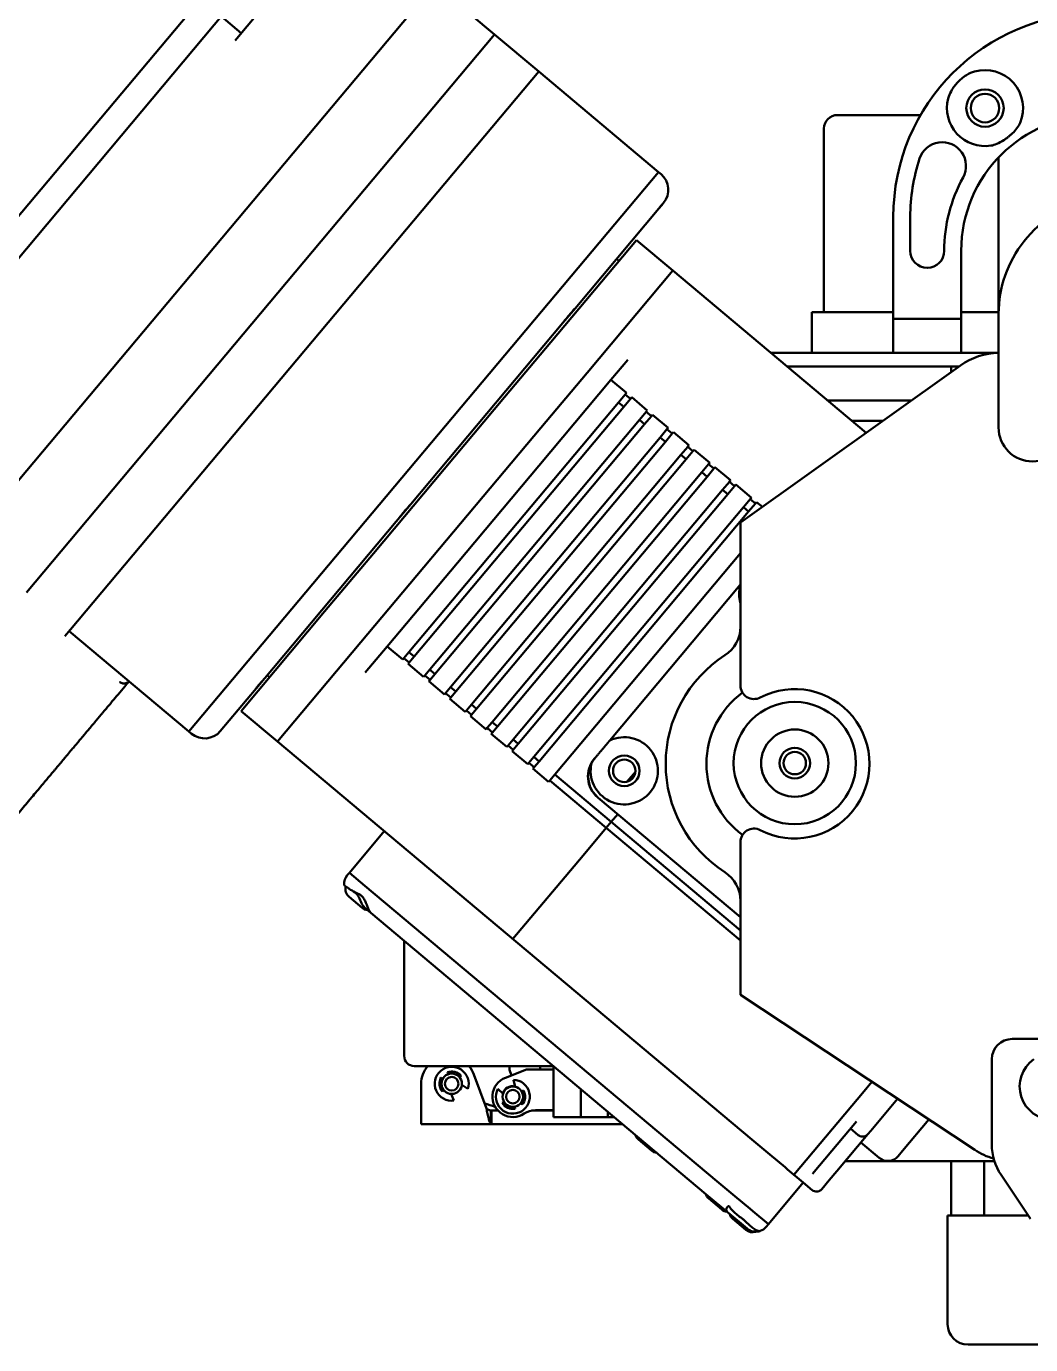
# Model space of a CAD drawing. Header units: millimetres. Extents: x 36 to 3196, y 27 to 5967.
# Drawn here: x 423.9 to 571.7, y 4147.1 to 4341.1 of the extents above; entities that cross this region are included whole.
import ezdxf

# ---------------------------------------------------------------- set-up
doc = ezdxf.new("R2010")
doc.units = ezdxf.units.MM
doc.layers.add('외형선(ISO)', color=7, linetype='Continuous', lineweight=50)

msp = doc.modelspace()

# ---------------------------------------------------------------- linework, layer by layer
at = {"layer": '외형선(ISO)'}
for p, q in [((415.0663, 4265.2219), (483.9712, 4347.3395)), ((415.0663, 4265.2219), (483.9712, 4347.3395)), ((454.5908, 4339.0837), (461.8919, 4347.7849)), ((492.7807, 4339.9475), (483.9712, 4347.3395)), ((449.5547, 4345.2166), (406.504, 4293.9108)), ((453.0533, 4343.1632), (408.8534, 4290.4879)), ((452.5843, 4342.6042), (455.4952, 4340.1616)), ((423.8758, 4257.8298), (492.7807, 4339.9475)), ((423.8758, 4257.8298), (492.7807, 4339.9475)), ((499.2921, 4334.4838), (492.7807, 4339.9475)), ((430.3872, 4252.3661), (499.2921, 4334.4838)), ((430.3872, 4252.3661), (499.2921, 4334.4838)), ((516.9111, 4319.6997), (499.2921, 4334.4838)), ((545.6426, 4328.094), (543.2803, 4328.094)), ((545.6426, 4328.094), (555.4995, 4328.094)), ((541.2803, 4299.094), (541.2803, 4326.094)), ((566.9803, 4299.094), (566.9803, 4321.869)), ((516.9111, 4319.6997), (447.8115, 4237.3499)), ((516.9111, 4319.6997), (447.8115, 4237.3499)), ((516.9111, 4319.6997), (517.2942, 4319.3783)), ((516.9605, 4314.3135), (504.6382, 4299.6284)), ((517.3401, 4314.7659), (516.9605, 4314.3135)), ((517.6639, 4315.1518), (517.3401, 4314.7659)), ((551.4803, 4298.094), (551.4803, 4313.094)), ((553.9803, 4313.094), (553.9803, 4308.094)), ((513.6698, 4309.6917), (501.0567, 4294.6599)), ((513.6698, 4309.6917), (519.0322, 4305.1922)), ((561.4803, 4308.094), (561.4803, 4298.094)), ((510.754, 4306.9168), (511.0987, 4306.6276)), ((519.0322, 4305.1922), (506.419, 4290.1604)), ((506.419, 4290.1604), (519.0322, 4305.1922)), ((519.0322, 4305.1922), (547.4887, 4281.3143)), ((504.6382, 4299.6284), (502.8475, 4297.4942)), ((545.0784, 4299.094), (539.4803, 4299.094)), ((539.4803, 4293.094), (539.4803, 4299.094)), ((548.5425, 4299.094), (545.0784, 4299.094)), ((551.4803, 4299.094), (548.5425, 4299.094)), ((564.1296, 4299.094), (561.4803, 4299.094)), ((566.9819, 4299.094), (564.1296, 4299.094)), ((566.9803, 4287.3882), (566.9803, 4298.8587)), ((502.8475, 4297.4942), (480.4574, 4270.8108)), ((551.4803, 4293.094), (551.4803, 4298.094)), ((551.4803, 4298.094), (552.4803, 4298.094)), ((560.4803, 4298.094), (552.4803, 4298.094)), ((560.4803, 4298.094), (561.4803, 4298.094)), ((561.4803, 4298.094), (561.4803, 4293.094)), ((501.0567, 4294.6599), (494.2598, 4286.5598)), ((533.4502, 4293.094), (555.6578, 4293.094)), ((555.6578, 4293.094), (565.4021, 4293.094)), ((565.4021, 4293.094), (566.9803, 4293.094)), ((512.3851, 4292.0589), (509.9138, 4289.1138)), ((561.3725, 4291.2314), (528.9803, 4268.094)), ((554.2954, 4291.094), (535.8337, 4291.094)), ((554.2954, 4291.094), (561.1803, 4291.094)), ((559.9803, 4290.2369), (559.9803, 4291.094)), ((499.3113, 4276.4781), (509.9138, 4289.1138)), ((506.419, 4290.1604), (499.6221, 4282.0603)), ((499.6221, 4282.0603), (506.419, 4290.1604)), ((512.212, 4287.1854), (509.9138, 4289.1138)), ((512.0383, 4286.9784), (511.0376, 4285.7858)), ((512.212, 4287.1854), (512.0383, 4286.9784)), ((512.8044, 4286.3357), (512.0383, 4286.9784)), ((566.9803, 4287.3882), (566.9803, 4282.094)), ((494.2598, 4286.5598), (474.9635, 4263.5633)), ((511.0376, 4285.7858), (480.1902, 4249.0233)), ((480.9562, 4248.3805), (511.8036, 4285.143)), ((511.8036, 4285.143), (511.0376, 4285.7858)), ((511.8036, 4285.143), (512.8044, 4286.3357)), ((512.8044, 4286.3357), (512.978, 4286.5426)), ((515.2761, 4284.6142), (512.978, 4286.5426)), ((541.7925, 4286.094), (554.1803, 4286.094)), ((514.1018, 4283.2147), (483.2544, 4246.4522)), ((515.1025, 4284.4073), (514.1018, 4283.2147)), ((514.8678, 4282.5719), (514.1018, 4283.2147)), ((514.8678, 4282.5719), (515.8685, 4283.7645)), ((515.2761, 4284.6142), (515.1025, 4284.4073)), ((515.8685, 4283.7645), (515.1025, 4284.4073)), ((515.8685, 4283.7645), (516.0422, 4283.9715)), ((518.3403, 4282.0431), (516.0422, 4283.9715)), ((545.3677, 4283.094), (549.9803, 4283.094)), ((499.6221, 4282.0603), (480.3258, 4259.0638)), ((480.3258, 4259.0638), (499.6221, 4282.0603)), ((484.0204, 4245.8094), (514.8678, 4282.5719)), ((518.1667, 4281.8361), (517.1659, 4280.6435)), ((517.932, 4280.0007), (518.9327, 4281.1934)), ((518.3403, 4282.0431), (518.1667, 4281.8361)), ((518.9327, 4281.1934), (518.1667, 4281.8361)), ((518.9327, 4281.1934), (519.1064, 4281.4003)), ((521.4045, 4279.4719), (519.1064, 4281.4003)), ((517.1659, 4280.6435), (486.3185, 4243.881)), ((487.0846, 4243.2382), (517.932, 4280.0007)), ((517.932, 4280.0007), (517.1659, 4280.6435)), ((521.2308, 4279.265), (520.2301, 4278.0724)), ((521.4045, 4279.4719), (521.2308, 4279.265)), ((521.9969, 4278.6222), (521.2308, 4279.265)), ((521.9969, 4278.6222), (522.1705, 4278.8292)), ((524.4687, 4276.9008), (522.1705, 4278.8292)), ((520.2301, 4278.0724), (489.3827, 4241.3099)), ((490.1488, 4240.6671), (520.9962, 4277.4296)), ((520.9962, 4277.4296), (520.2301, 4278.0724)), ((520.9962, 4277.4296), (521.9969, 4278.6222)), ((524.4687, 4276.9008), (524.295, 4276.6938)), ((487.3202, 4262.1877), (499.3113, 4276.4781)), ((523.2943, 4275.5012), (492.4469, 4238.7387)), ((524.295, 4276.6938), (523.2943, 4275.5012)), ((524.0603, 4274.8584), (523.2943, 4275.5012)), ((524.0603, 4274.8584), (525.0611, 4276.0511)), ((525.0611, 4276.0511), (524.295, 4276.6938)), ((525.0611, 4276.0511), (525.2347, 4276.258)), ((527.5329, 4274.3296), (525.2347, 4276.258)), ((493.2129, 4238.0959), (524.0603, 4274.8584)), ((527.3592, 4274.1227), (526.3585, 4272.9301)), ((527.1245, 4272.2873), (528.1252, 4273.4799)), ((527.5329, 4274.3296), (527.3592, 4274.1227)), ((528.1252, 4273.4799), (527.3592, 4274.1227)), ((528.1252, 4273.4799), (528.2989, 4273.6869)), ((530.597, 4271.7585), (528.2989, 4273.6869)), ((526.3585, 4272.9301), (495.5111, 4236.1676)), ((496.2771, 4235.5248), (527.1245, 4272.2873)), ((527.1245, 4272.2873), (526.3585, 4272.9301)), ((530.4234, 4271.5515), (529.4226, 4270.3589)), ((530.597, 4271.7585), (530.4234, 4271.5515)), ((531.1894, 4270.9088), (530.4234, 4271.5515)), ((531.1894, 4270.9088), (531.3631, 4271.1157)), ((532.2126, 4270.4028), (531.3631, 4271.1157)), ((480.4574, 4270.8108), (478.3045, 4268.2451)), ((529.4226, 4270.3589), (498.5752, 4233.5964)), ((499.3413, 4232.9536), (530.1887, 4269.7161)), ((530.1887, 4269.7161), (529.4226, 4270.3589)), ((530.1887, 4269.7161), (531.1894, 4270.9088)), ((478.3045, 4268.2451), (458.9625, 4245.1941)), ((528.9803, 4265.6362), (528.9803, 4268.094)), ((528.9803, 4265.6362), (528.9803, 4244.1266)), ((474.9635, 4263.5633), (467.7687, 4254.9889)), ((528.9803, 4263.6088), (501.6394, 4231.0253)), ((476.9907, 4249.8775), (487.3202, 4262.1877)), ((480.3258, 4259.0638), (473.131, 4250.4894)), ((473.131, 4250.4894), (480.3258, 4259.0638)), ((528.9631, 4258.9212), (509.7594, 4236.0351)), ((467.7687, 4254.9889), (455.4976, 4240.3647)), ((430.3872, 4252.3661), (429.5501, 4251.3685)), ((447.8115, 4237.3499), (430.1925, 4252.134)), ((473.131, 4250.4894), (460.8599, 4235.8652)), ((460.8599, 4235.8652), (473.131, 4250.4894)), ((476.9907, 4249.8775), (473.7514, 4246.017)), ((476.9907, 4249.8775), (479.2889, 4247.9492)), ((479.4576, 4248.1503), (479.2889, 4247.9492)), ((479.4576, 4248.1503), (480.1902, 4249.0233)), ((480.2237, 4247.5075), (479.4576, 4248.1503)), ((480.9562, 4248.3805), (480.1902, 4249.0233)), ((480.9562, 4248.3805), (480.2237, 4247.5075)), ((480.0549, 4247.3064), (480.2237, 4247.5075)), ((480.0549, 4247.3064), (482.353, 4245.378)), ((482.5218, 4245.5791), (483.2544, 4246.4522)), ((484.0204, 4245.8094), (483.2544, 4246.4522)), ((439.002, 4244.742), (439.0016, 4244.7416)), ((458.9625, 4245.1941), (457.7086, 4243.6998)), ((459.331, 4245.6333), (459.6757, 4245.344)), ((482.5218, 4245.5791), (482.353, 4245.378)), ((483.2878, 4244.9363), (482.5218, 4245.5791)), ((483.1191, 4244.7352), (483.2878, 4244.9363)), ((483.1191, 4244.7352), (485.4172, 4242.8069)), ((484.0204, 4245.8094), (483.2878, 4244.9363)), ((485.586, 4243.008), (486.3185, 4243.881)), ((487.0846, 4243.2382), (486.3185, 4243.881)), ((457.7086, 4243.6998), (452.421, 4237.3983)), ((485.586, 4243.008), (485.4172, 4242.8069)), ((486.352, 4242.3652), (485.586, 4243.008)), ((486.1833, 4242.1641), (486.352, 4242.3652)), ((486.1833, 4242.1641), (488.4814, 4240.2357)), ((487.0846, 4243.2382), (486.352, 4242.3652)), ((455.4976, 4240.3647), (460.8599, 4235.8652)), ((488.6502, 4240.4368), (488.4814, 4240.2357)), ((488.6502, 4240.4368), (489.3827, 4241.3099)), ((489.4162, 4239.794), (488.6502, 4240.4368)), ((490.1488, 4240.6671), (489.3827, 4241.3099)), ((490.1488, 4240.6671), (489.4162, 4239.794)), ((489.2474, 4239.5929), (489.4162, 4239.794)), ((489.2474, 4239.5929), (491.5456, 4237.6646)), ((491.7143, 4237.8657), (492.4469, 4238.7387)), ((493.2129, 4238.0959), (492.4469, 4238.7387)), ((493.2129, 4238.0959), (492.4804, 4237.2229)), ((447.8115, 4237.3499), (448.1945, 4237.0285)), ((491.7143, 4237.8657), (491.5456, 4237.6646)), ((492.4804, 4237.2229), (491.7143, 4237.8657)), ((492.3116, 4237.0218), (492.4804, 4237.2229)), ((492.3116, 4237.0218), (494.6098, 4235.0934)), ((494.7785, 4235.2945), (495.5111, 4236.1676)), ((496.2771, 4235.5248), (495.5111, 4236.1676)), ((460.8599, 4235.8652), (477.3145, 4222.0581)), ((494.7785, 4235.2945), (494.6098, 4235.0934)), ((495.5446, 4234.6517), (494.7785, 4235.2945)), ((495.3758, 4234.4506), (495.5446, 4234.6517)), ((495.3758, 4234.4506), (497.6739, 4232.5223)), ((496.2771, 4235.5248), (495.5446, 4234.6517)), ((497.8427, 4232.7234), (497.6739, 4232.5223)), ((497.8427, 4232.7234), (498.5752, 4233.5964)), ((498.6087, 4232.0806), (497.8427, 4232.7234)), ((499.3413, 4232.9536), (498.5752, 4233.5964)), ((499.3413, 4232.9536), (498.6087, 4232.0806)), ((507.4697, 4233.3063), (507.534, 4233.3829)), ((498.44, 4231.8795), (498.6087, 4232.0806)), ((498.44, 4231.8795), (500.7381, 4229.9511)), ((500.9069, 4230.1522), (501.6394, 4231.0253)), ((509.951, 4224.051), (501.6394, 4231.0253)), ((513.525, 4231.4218), (512.3054, 4229.9684)), ((500.9069, 4230.1522), (500.7381, 4229.9511)), ((509.2184, 4223.178), (500.9069, 4230.1522)), ((508.0393, 4227.6067), (507.9627, 4227.671)), ((508.0393, 4227.6067), (528.9803, 4210.0352)), ((510.912, 4225.1963), (509.9478, 4224.0472)), ((509.951, 4224.051), (510.912, 4225.1963)), ((471.4215, 4216.5597), (476.5638, 4222.6881)), ((509.2194, 4223.1791), (505.8103, 4219.1163)), ((505.8103, 4219.1163), (509.2184, 4223.178)), ((509.2194, 4223.1791), (509.9478, 4224.0472)), ((509.2194, 4223.1791), (528.9803, 4206.5977)), ((528.9803, 4208.0771), (509.9478, 4224.0472)), ((478.8619, 4220.7597), (477.3145, 4222.0581)), ((530.6441, 4177.3093), (478.8619, 4220.7597)), ((528.9803, 4221.0615), (528.9803, 4200.9927)), ((505.8103, 4219.1163), (495.4851, 4206.8112)), ((495.4851, 4206.8112), (505.8103, 4219.1163)), ((471.1001, 4216.1767), (471.4215, 4216.5597)), ((473.7196, 4214.6313), (471.4215, 4216.5597)), ((471.4215, 4216.5597), (473.7196, 4214.6313)), ((473.2925, 4211.3998), (471.3774, 4213.0068)), ((525.5018, 4171.1809), (473.7196, 4214.6313)), ((525.5018, 4171.1809), (473.7196, 4214.6313)), ((473.7652, 4211.3295), (474.5848, 4210.6418)), ((523.8949, 4169.2658), (474.5848, 4210.6418)), ((479.4803, 4191.094), (479.4803, 4206.534)), ((528.9803, 4198.594), (528.9803, 4200.9927)), ((528.9803, 4198.594), (563.47, 4175.7562)), ((605.9803, 4192.094), (568.9803, 4192.094)), ((479.4803, 4191.094), (479.4803, 4189.594)), ((501.4562, 4188.094), (480.9803, 4188.094)), ((494.9803, 4187.8367), (494.9803, 4188.094)), ((499.4803, 4187.594), (499.4803, 4188.094)), ((501.4803, 4188.0739), (501.4803, 4183.094)), ((565.9803, 4189.094), (565.9803, 4176.5399)), ((484.9272, 4186.4039), (485.1726, 4186.2289)), ((485.9755, 4186.9065), (485.8442, 4187.1779)), ((487.8558, 4186.655), (487.6266, 4186.4615)), ((491.5942, 4181.8361), (489.7328, 4186.8791)), ((497.4803, 4187.594), (494.3903, 4186.389)), ((495.5834, 4186.0919), (495.8193, 4185.0552)), ((497.4803, 4187.594), (501.4803, 4187.594)), ((547.1767, 4184.4058), (548.3306, 4185.781)), ((481.9803, 4185.494), (481.9803, 4181.8361)), ((485.334, 4184.5265), (485.1047, 4184.333)), ((486.8143, 4183.0165), (486.4012, 4183.9961)), ((487.9702, 4185.3204), (488.8665, 4184.7486)), ((494.0435, 4184.0248), (493.2605, 4184.7442)), ((496.7777, 4184.3468), (497.0372, 4184.4974)), ((505.4803, 4184.7175), (505.4803, 4180.594)), ((536.8515, 4172.1007), (547.1767, 4184.4058)), ((547.1767, 4184.4058), (536.8515, 4172.1007)), ((481.9803, 4179.5361), (481.9803, 4181.8361)), ((493.9234, 4182.6907), (494.1829, 4182.8412)), ((495.7311, 4182.1151), (495.813, 4181.8251)), ((496.8509, 4182.4273), (496.6398, 4182.6424)), ((501.4803, 4180.594), (501.4803, 4183.094)), ((552.1068, 4183.2805), (548.167, 4178.5852)), ((492.2587, 4179.5757), (492.2587, 4181.5412)), ((493.2974, 4181.5361), (492.356, 4181.5361)), ((492.356, 4181.5361), (492.356, 4180.6375)), ((492.356, 4180.6375), (492.356, 4179.5361)), ((501.4803, 4181.5361), (498.21, 4181.5361)), ((498.7969, 4181.594), (501.4803, 4181.594)), ((501.4803, 4180.594), (505.4803, 4180.594)), ((509.4803, 4180.594), (505.4803, 4180.594)), ((509.4803, 4180.594), (509.4803, 4181.3611)), ((510.3944, 4180.594), (509.4803, 4180.594)), ((539.5704, 4172.2295), (546.042, 4179.9421)), ((556.7222, 4180.2244), (552.8543, 4175.6148)), ((492.356, 4179.5361), (481.9803, 4179.5361)), ((496.4803, 4179.5361), (492.356, 4179.5361)), ((511.6552, 4179.5361), (496.4803, 4179.5361)), ((547.7341, 4178.0693), (543.1724, 4172.6329)), ((546.3252, 4177.946), (545.1762, 4178.9102)), ((548.167, 4178.5852), (547.7341, 4178.0693)), ((515.8846, 4175.6608), (513.9695, 4177.2678)), ((530.6441, 4177.3093), (533.3196, 4175.0642)), ((549.3938, 4174.6022), (546.7126, 4176.852)), ((535.5492, 4173.1934), (533.3196, 4175.0642)), ((566.3633, 4174.094), (544.3984, 4174.094)), ((552.2115, 4174.8488), (552.8543, 4175.6148)), ((559.9803, 4166.094), (559.9803, 4174.094)), ((564.8475, 4166.094), (564.8475, 4174.094)), ((535.9322, 4172.872), (535.5492, 4173.1934)), ((538.2304, 4170.9437), (535.9322, 4172.872)), ((543.1724, 4172.6329), (542.0612, 4171.3086)), ((525.5018, 4171.1809), (528.1773, 4168.9359)), ((528.1773, 4168.9359), (525.5018, 4171.1809)), ((538.2304, 4170.9437), (533.0881, 4164.8153)), ((539.5326, 4169.8509), (538.2304, 4170.9437)), ((542.0612, 4171.3086), (540.9415, 4169.9742)), ((567.348, 4172.0663), (571.6958, 4165.6205)), ((527.0758, 4166.5967), (523.8949, 4169.2658)), ((526.2262, 4166.9832), (524.3111, 4168.5902)), ((530.4069, 4167.0651), (528.1773, 4168.9359)), ((528.1773, 4168.9359), (530.4069, 4167.0651)), ((527.0758, 4166.5967), (529.949, 4164.1858)), ((530.7899, 4166.7437), (530.4069, 4167.0651)), ((530.4069, 4167.0651), (530.7899, 4166.7437)), ((533.0881, 4164.8153), (530.7899, 4166.7437)), ((530.7899, 4166.7437), (533.0881, 4164.8153)), ((529.7883, 4163.9942), (527.8732, 4165.6012)), ((533.0881, 4164.8153), (532.7667, 4164.4323)), ((571.3763, 4166.094), (559.4803, 4166.094)), ((559.4803, 4150.094), (559.4803, 4166.094)), ((577.4803, 4147.094), (562.4803, 4147.094))]:
    msp.add_line(p, q, dxfattribs=at)
for centre, radius in [((564.9803, 4329.1175), 2.75), ((564.9803, 4329.1175), 2.1), ((536.9803, 4232.694), 9), ((536.9803, 4232.694), 4.95), ((536.9803, 4232.694), 2.25), ((536.9803, 4232.694), 1.65), ((511.8811, 4231.5628), 2.25), ((511.8811, 4231.5628), 1.65), ((486.4803, 4185.494), 1.5), ((486.4803, 4185.494), 1), ((495.4803, 4183.594), 1.5), ((495.4803, 4183.594), 1)]:
    msp.add_circle(centre, radius, dxfattribs=at)
for centre, radius, start, end in [((581.4803, 4313.094), 30, 90, 180), ((564.9803, 4329.1175), 5.6, 337.204499, 106.085927), ((564.9803, 4329.1175), 5.6, 165.593112, 279.047912), ((543.2803, 4326.094), 2, 90, 180), ((581.4803, 4308.094), 20, 90, 180), ((558.6823, 4320.594), 3.5, 331.264346, 161.790043), ((581.4803, 4313.094), 27.5, 161.790043, 180), ((515.3658, 4317.0802), 3, 320, 50), ((581.4803, 4308.094), 22.5, 151.264346, 180), ((556.4803, 4308.094), 2.5, 180, 0), ((567.1849, 4283.094), 10, 91.172643, 125.537678), ((571.9803, 4282.094), 5, 180, 0), ((533.7358, 4257.6084), 4.95, 164.619977, 196.112085), ((523.9803, 4252.7683), 5, 302.797168, 0), ((536.9803, 4232.594), 19, 122.797168, 237.202832), ((530.9803, 4244.1266), 2, 180, 297.486426), ((536.9803, 4232.594), 13, 126.309878, 233.690122), ((536.9803, 4232.594), 11, 242.513574, 117.486426), ((450.1229, 4239.3266), 3, 230, 320), ((511.8811, 4231.5628), 4.95, 166.955521, 115.380023), ((510.5339, 4230.7352), 4, 140, 230), ((510.6747, 4230.7475), 4.1, 151.877026, 230), ((530.9803, 4221.0615), 2, 62.513574, 180), ((472.6322, 4214.8911), 2, 140, 181.859571), ((523.9803, 4212.4198), 5, 0, 57.202832), ((472.3416, 4214.1559), 1.5, 165.084302, 230), ((474.2567, 4212.5489), 1.5, 230, 263.55731), ((568.9803, 4189.094), 3, 90, 180), ((480.9803, 4189.594), 1.5, 180, 270), ((485.9803, 4185.494), 4, 139.458398, 180), ((486.4803, 4185.494), 2.5, 342.651349, 277.678812), ((485.9803, 4185.494), 4, 20.259053, 40.541602), ((496.9803, 4187.8367), 2, 180, 213.067357), ((574.9803, 4185.094), 4.9, 125.281262, 54.718738), ((486.4803, 4185.494), 1.8, 149.636301, 220.165081), ((486.4803, 4185.494), 1.8, 40.165081, 110.69386), ((495.4803, 4183.594), 3, 111.304534, 303.55731), ((495.4803, 4183.594), 2.5, 152.609602, 87.637065), ((495.4803, 4183.594), 1.55, 77.830005, 162.416663), ((495.4803, 4183.594), 1.55, 320.423331, 30.123334), ((495.4803, 4183.594), 1.8, 319.594554, 30.123334), ((489.1555, 4172.8122), 10, 68.109579, 77.490462), ((495.4803, 4183.594), 1.8, 210.123334, 280.652113), ((495.4803, 4183.594), 1.55, 210.123334, 279.823337), ((498.7969, 4178.594), 3, 90, 123.55731), ((514.9337, 4178.4169), 1.5, 196.44269, 230), ((546.968, 4178.7121), 1, 230, 320), ((573.9803, 4176.5399), 8, 180, 214), ((516.8488, 4176.8099), 1.5, 230, 263.55731), ((550.6794, 4176.1343), 2, 230, 320), ((568.991, 4184.094), 10, 236.488981, 254.096955), ((525.2753, 4169.7392), 1.5, 196.44269, 230), ((540.1754, 4170.617), 1, 230, 320), ((527.1904, 4168.1323), 1.5, 230, 263.55731), ((528.8374, 4166.7503), 1.5, 196.44269, 230), ((531.2346, 4165.7178), 2, 288.651631, 320), ((530.7525, 4165.1433), 1.5, 230, 288.144569), ((562.4803, 4150.094), 3, 180, 270)]:
    msp.add_arc(centre, radius, start, end, dxfattribs=at)
for points, knots in [([(563.4286, 4334.4982), (563.0642, 4334.3931), (562.6709, 4334.2202), (562.0044, 4333.8143), (561.7487, 4333.6289), (561.4101, 4333.3443), (561.3141, 4333.2587), (561.1584, 4333.1115), (561.0971, 4333.0514), (561.0298, 4332.9827), (561.0226, 4332.9753), (561.0154, 4332.9678), (560.9571, 4332.9078), (560.8999, 4332.8467), (560.7643, 4332.6962), (560.687, 4332.6056), (560.4336, 4332.2921), (560.2686, 4332.0587), (559.9319, 4331.5022), (559.7689, 4331.1673), (559.6138, 4330.7166), (559.5825, 4330.6124), (559.5564, 4330.5108)], [2.160294275, 2.160294275, 2.160294275, 2.160294275, 2.301452818, 2.301452818, 2.395867445, 2.395867445, 2.434481865, 2.434481865, 2.460230842, 2.460230842, 2.463338228, 2.463338228, 2.463338228, 2.48843637, 2.48843637, 2.524054029, 2.524054029, 2.609134129, 2.609134129, 2.718925373, 2.718925373, 2.752877934, 2.752877934, 2.752877934, 2.752877934]), ([(565.8609, 4323.5871), (566.1285, 4323.6297), (566.4173, 4323.7157), (567.0512, 4323.9806), (567.3979, 4324.1665), (567.8656, 4324.4709), (567.9779, 4324.5483), (568.1545, 4324.6763), (568.2202, 4324.7254), (568.342, 4324.8191), (568.3983, 4324.8636), (568.5232, 4324.9648), (568.5915, 4325.0219), (568.7846, 4325.1888), (568.9072, 4325.3013), (569.2625, 4325.6491), (569.4857, 4325.8977), (569.8816, 4326.4304), (570.0368, 4326.6952), (570.1429, 4326.9478)], [0.498211464, 0.498211464, 0.498211464, 0.498211464, 0.605128071, 0.605128071, 0.721520675, 0.721520675, 0.759143634, 0.759143634, 0.781861943, 0.781861943, 0.801793626, 0.801793626, 0.82660251, 0.82660251, 0.873118135, 0.873118135, 0.96624478, 0.96624478, 1.062617087, 1.062617087, 1.062617087, 1.062617087]), ([(566.9803, 4298.8587), (566.9803, 4300.7578), (567.3087, 4302.6556), (568.5817, 4306.2689), (569.5336, 4307.9802), (571.9653, 4311.0684), (573.4574, 4312.4354), (576.7947, 4314.6714), (578.6395, 4315.5411), (582.5111, 4316.7314), (584.5378, 4317.0523), (586.7069, 4317.0928), (586.8436, 4317.094), (586.9803, 4317.094)], [3.14159265, 3.14159265, 3.14159265, 3.14159265, 3.44299174, 3.44299174, 3.74878345, 3.74878345, 4.06294272, 4.06294272, 4.37710199, 4.37710199, 4.69126125, 4.69126125, 4.71238898, 4.71238898, 4.71238898, 4.71238898]), ([(516.9605, 4314.3135), (517.0244, 4314.3896), (517.082, 4314.4628), (517.2465, 4314.6794), (517.3291, 4314.7997), (517.4398, 4314.9518), (517.4721, 4314.9907), (517.4966, 4315.0012), (517.4837, 4314.9647), (517.4139, 4314.8593), (517.3819, 4314.8157), (517.3401, 4314.7659)], [-0.895644827, -0.895644827, -0.895644827, -0.895644827, -0.848916301, -0.848916301, -0.747481993, -0.747481993, -0.657032159, -0.657032159, -0.556432131, -0.556432131, -0.505511855, -0.505511855, -0.505511855, -0.505511855]), ([(502.8475, 4297.4942), (503.058, 4297.7452), (503.2611, 4298.0109), (503.6715, 4298.5367), (503.8701, 4298.7833), (504.2413, 4299.2086), (504.4074, 4299.379), (504.5718, 4299.5531), (504.6086, 4299.5931), (504.6382, 4299.6284)], [-0.897920286, -0.897920286, -0.897920286, -0.897920286, -0.786696584, -0.786696584, -0.669803818, -0.669803818, -0.548309921, -0.548309921, -0.50547008, -0.50547008, -0.50547008, -0.50547008]), ([(478.3045, 4268.2451), (478.3695, 4268.3225), (478.4373, 4268.4078), (478.6646, 4268.6994), (478.8342, 4268.9233), (479.1879, 4269.3649), (479.3659, 4269.5775), (479.7562, 4270.024), (479.9667, 4270.2537), (480.2682, 4270.5907), (480.3659, 4270.7017), (480.4574, 4270.8108)], [-0.895644827, -0.895644827, -0.895644827, -0.895644827, -0.848916301, -0.848916301, -0.747481993, -0.747481993, -0.657032159, -0.657032159, -0.556432131, -0.556432131, -0.505511855, -0.505511855, -0.505511855, -0.505511855]), ([(379.7891, 4174.1749), (381.3814, 4176.0724), (382.9407, 4177.9307), (384.4674, 4179.7502), (384.521, 4179.8141), (384.5746, 4179.878), (384.6282, 4179.9418), (385.7674, 4181.2995), (386.8885, 4182.6356), (387.9914, 4183.9499), (388.0519, 4184.022), (388.1123, 4184.094), (388.1727, 4184.166), (389.2649, 4185.4677), (390.3393, 4186.748), (391.3963, 4188.0077), (391.463, 4188.0872), (391.5297, 4188.1667), (391.5963, 4188.2461), (392.0862, 4188.8299), (392.5723, 4189.4092), (393.0539, 4189.9832), (393.1235, 4190.0661), (393.193, 4190.149), (393.2624, 4190.2317), (393.7386, 4190.7992), (394.2105, 4191.3615), (394.6779, 4191.9186), (394.75, 4192.0045), (394.822, 4192.0903), (394.8939, 4192.176), (395.8898, 4193.3629), (396.8655, 4194.5257), (397.8212, 4195.6647), (397.8979, 4195.756), (397.9744, 4195.8472), (398.0508, 4195.9383), (398.9957, 4197.0643), (399.9209, 4198.1669), (400.827, 4199.2469), (400.9077, 4199.3429), (400.9881, 4199.4388), (401.0684, 4199.5345), (401.9639, 4200.6017), (402.8408, 4201.6467), (403.6996, 4202.6703), (403.7837, 4202.7704), (403.8675, 4202.8704), (403.9512, 4202.9701), (404.7996, 4203.9812), (405.6304, 4204.9713), (406.4446, 4205.9416), (406.5316, 4206.0453), (406.6185, 4206.1488), (406.7051, 4206.252), (407.5091, 4207.2103), (408.2971, 4208.1493), (409.0704, 4209.071), (409.1602, 4209.1779), (409.2497, 4209.2846), (409.339, 4209.3911), (410.1027, 4210.3011), (410.8522, 4211.1943), (411.5877, 4212.0709), (411.6799, 4212.1808), (411.7719, 4212.2905), (411.8637, 4212.3998), (412.5897, 4213.265), (413.3019, 4214.1139), (413.9999, 4214.9457), (414.094, 4215.0578), (414.1879, 4215.1697), (414.2814, 4215.2812), (415.7515, 4217.0332), (417.1571, 4218.7082), (418.4931, 4220.3005), (418.5888, 4220.4145), (418.6841, 4220.5281), (418.7791, 4220.6413), (419.3894, 4221.3686), (419.9849, 4222.0783), (420.5659, 4222.7707), (420.6614, 4222.8845), (420.7564, 4222.9978), (420.8511, 4223.1106), (421.4225, 4223.7915), (421.9797, 4224.4556), (422.5248, 4225.1052), (422.6198, 4225.2185), (422.7145, 4225.3313), (422.8089, 4225.4438), (423.3449, 4226.0827), (423.8693, 4226.7075), (424.3838, 4227.3207), (424.4789, 4227.434), (424.5736, 4227.5469), (424.668, 4227.6594), (425.1745, 4228.263), (425.6717, 4228.8555), (426.1615, 4229.4393), (426.2572, 4229.5533), (426.3525, 4229.6669), (426.4476, 4229.7802), (426.7386, 4230.127), (427.0269, 4230.4706), (427.3123, 4230.8108), (427.5003, 4231.0348), (427.687, 4231.2573), (427.8722, 4231.4781), (427.9683, 4231.5926), (428.064, 4231.7067), (428.1593, 4231.8202), (428.3409, 4232.0365), (428.5208, 4232.251), (428.6986, 4232.4629), (428.794, 4232.5765), (428.8887, 4232.6895), (428.9828, 4232.8015), (429.1562, 4233.0082), (429.3273, 4233.2121), (429.4958, 4233.413), (429.5891, 4233.5242), (429.6817, 4233.6345), (429.7734, 4233.7438), (430.1928, 4234.2436), (430.5955, 4234.7235), (430.9848, 4235.1875), (431.0736, 4235.2933), (431.1616, 4235.3982), (431.249, 4235.5023), (431.6287, 4235.9549), (431.9958, 4236.3924), (432.3558, 4236.8214), (432.4419, 4236.924), (432.5276, 4237.0261), (432.6129, 4237.1278), (432.9662, 4237.5488), (433.313, 4237.9621), (433.6539, 4238.3684), (433.7394, 4238.4703), (433.8245, 4238.5717), (433.9092, 4238.6727), (434.244, 4239.0716), (434.5729, 4239.4636), (434.8944, 4239.8468), (434.9788, 4239.9474), (435.0627, 4240.0473), (435.1461, 4240.1467), (435.4606, 4240.5215), (435.7675, 4240.8872), (436.0654, 4241.2422), (436.1471, 4241.3397), (436.2282, 4241.4363), (436.3085, 4241.5321), (436.5986, 4241.8778), (436.8795, 4242.2125), (437.1501, 4242.5349), (437.2276, 4242.6274), (437.3043, 4242.7188), (437.3801, 4242.8091), (437.7205, 4243.2148), (438.0432, 4243.5993), (438.3458, 4243.9599), (438.5765, 4244.2349), (438.7955, 4244.4959), (439.0016, 4244.7416)], [0.04457649, 0.04457649, 0.04457649, 0.04457649, 0.056641582, 0.056641582, 0.056641582, 0.057065323, 0.057065323, 0.057065323, 0.066081846, 0.066081846, 0.066081846, 0.066576256, 0.066576256, 0.066576256, 0.075522109, 0.075522109, 0.075522109, 0.076086975, 0.076086975, 0.076086975, 0.080242241, 0.080242241, 0.080242241, 0.08084261, 0.08084261, 0.08084261, 0.084962373, 0.084962373, 0.084962373, 0.085597973, 0.085597973, 0.085597973, 0.094402637, 0.094402637, 0.094402637, 0.095108898, 0.095108898, 0.095108898, 0.1038429, 0.1038429, 0.1038429, 0.104619774, 0.104619774, 0.104619774, 0.113283164, 0.113283164, 0.113283164, 0.114130668, 0.114130668, 0.114130668, 0.122723428, 0.122723428, 0.122723428, 0.123641555, 0.123641555, 0.123641555, 0.132163691, 0.132163691, 0.132163691, 0.133152442, 0.133152442, 0.133152442, 0.141603955, 0.141603955, 0.141603955, 0.142663333, 0.142663333, 0.142663333, 0.151044219, 0.151044219, 0.151044219, 0.152174221, 0.152174221, 0.152174221, 0.169924746, 0.169924746, 0.169924746, 0.171195995, 0.171195995, 0.171195995, 0.17936501, 0.17936501, 0.17936501, 0.180706896, 0.180706896, 0.180706896, 0.188805273, 0.188805273, 0.188805273, 0.190217771, 0.190217771, 0.190217771, 0.198245537, 0.198245537, 0.198245537, 0.199728675, 0.199728675, 0.199728675, 0.207685801, 0.207685801, 0.207685801, 0.209239533, 0.209239533, 0.209239533, 0.213994937, 0.213994937, 0.213994937, 0.217126064, 0.217126064, 0.217126064, 0.218750471, 0.218750471, 0.218750471, 0.221846196, 0.221846196, 0.221846196, 0.223505945, 0.223505945, 0.223505945, 0.226566328, 0.226566328, 0.226566328, 0.228261117, 0.228261117, 0.228261117, 0.236006592, 0.236006592, 0.236006592, 0.237772259, 0.237772259, 0.237772259, 0.245446855, 0.245446855, 0.245446855, 0.247283097, 0.247283097, 0.247283097, 0.254887119, 0.254887119, 0.254887119, 0.256793996, 0.256793996, 0.256793996, 0.264327383, 0.264327383, 0.264327383, 0.266304876, 0.266304876, 0.266304876, 0.273767646, 0.273767646, 0.273767646, 0.275815764, 0.275815764, 0.275815764, 0.28320791, 0.28320791, 0.28320791, 0.285326711, 0.285326711, 0.285326711, 0.294838196, 0.294838196, 0.294838196, 0.302088437, 0.302088437, 0.302088437, 0.302088437]), ([(438.9981, 4244.7374), (438.9941, 4244.733), (438.9823, 4244.7197), (438.9486, 4244.6875), (438.9322, 4244.6728), (438.8808, 4244.6309), (438.841, 4244.6023), (438.7428, 4244.5449), (438.6855, 4244.5175), (438.5506, 4244.4681), (438.4694, 4244.4473), (438.2872, 4244.4233), (438.1878, 4244.4221), (438.0017, 4244.4451), (437.9204, 4244.4646), (437.7702, 4244.5179), (437.7003, 4244.5516), (437.6216, 4244.6004), (437.6074, 4244.6097), (437.5936, 4244.6193)], [-0.212301531, -0.212301531, -0.212301531, -0.212301531, -0.187253194, -0.187253194, -0.171607734, -0.171607734, -0.14689404, -0.14689404, -0.120591833, -0.120591833, -0.089479805, -0.089479805, -0.055796867, -0.055796867, -0.027560313, -0.027560313, 0, 0, 0.006143447, 0.006143447, 0.006143447, 0.006143447]), ([(457.7086, 4243.6998), (457.7103, 4243.7018), (457.7349, 4243.7548), (457.8702, 4243.9529), (457.9831, 4244.0972), (458.3007, 4244.4588), (458.5045, 4244.674), (458.8036, 4245.0087), (458.8831, 4245.0995), (458.9625, 4245.1941)], [-0.897920286, -0.897920286, -0.897920286, -0.897920286, -0.786696584, -0.786696584, -0.669803818, -0.669803818, -0.548309921, -0.548309921, -0.50547008, -0.50547008, -0.50547008, -0.50547008]), ([(507.534, 4233.3829), (507.419, 4233.2451), (507.3118, 4233.0998), (507.1596, 4232.8604), (507.1076, 4232.7711), (507.0588, 4232.6801)], [-2.3940476809, -2.3940476809, -2.3940476809, -2.3940476809, -2.3403880678, -2.3403880678, -2.3097555417, -2.3097555417, -2.3097555417, -2.3097555417]), ([(472.7294, 4213.4513), (472.582, 4213.5184), (472.4342, 4213.591), (471.958, 4213.8391), (471.6619, 4214.0148), (471.2106, 4214.3055), (471.0427, 4214.4239), (470.7953, 4214.6177), (470.7122, 4214.6943), (470.6457, 4214.7821), (470.6339, 4214.8068), (470.6332, 4214.8262)], [0.109081745, 0.109081745, 0.109081745, 0.109081745, 0.142801576, 0.142801576, 0.21861804, 0.21861804, 0.28009913, 0.28009913, 0.337554354, 0.337554354, 0.367817567, 0.367817567, 0.367817567, 0.367817567]), ([(472.1481, 4213.7414), (472.2746, 4213.6731), (472.3833, 4213.5851), (472.6045, 4213.325), (472.7012, 4213.1488), (472.9219, 4212.6841), (473.046, 4212.3721), (473.3464, 4211.8071), (473.49, 4211.603), (473.6786, 4211.4065), (473.7214, 4211.3663), (473.7652, 4211.3295)], [0.536747796, 0.536747796, 0.536747796, 0.536747796, 0.584064035, 0.584064035, 0.643855306, 0.643855306, 0.723628983, 0.723628983, 0.795661578, 0.795661578, 0.81618952, 0.81618952, 0.81618952, 0.81618952]), ([(474.5848, 4210.6418), (474.5658, 4210.6577), (474.547, 4210.6764), (474.4517, 4210.7844), (474.3768, 4210.9157), (474.1717, 4211.3393), (474.0339, 4211.7175), (473.7806, 4212.3018), (473.6882, 4212.4987), (473.4636, 4212.8688), (473.3303, 4213.0414), (473.0266, 4213.2962), (472.8816, 4213.382), (472.7294, 4213.4513)], [0.962753481, 0.962753481, 0.962753481, 0.962753481, 0.97953724, 0.97953724, 1.048081645, 1.048081645, 1.182332905, 1.182332905, 1.249458536, 1.249458536, 1.316584166, 1.316584166, 1.368375976, 1.368375976, 1.368375976, 1.368375976]), ([(491.5942, 4181.8361), (491.6496, 4181.5706), (491.7049, 4181.3053), (491.8157, 4180.806), (491.8711, 4180.5721), (491.9818, 4180.1635), (492.0372, 4179.9889), (492.1479, 4179.7195), (492.2033, 4179.6248), (492.2587, 4179.5757)], [0, 0, 0, 0, 0.25, 0.25, 0.5, 0.5, 0.75, 0.75, 1, 1, 1, 1]), ([(491.5942, 4181.8361), (491.6358, 4181.8101), (491.6772, 4181.7842), (491.7604, 4181.7339), (491.8018, 4181.7098), (491.8711, 4181.6722), (491.8987, 4181.6579), (491.9541, 4181.6312), (491.9818, 4181.6189), (492.0511, 4181.5908), (492.0925, 4181.5766), (492.1757, 4181.5542), (492.2171, 4181.5461), (492.2587, 4181.5412)], [-0.0784586426, -0.0784586426, -0.0784586426, -0.0784586426, -0.0637445786, -0.0637445786, -0.0490308899, -0.0490308899, -0.0392293308, -0.0392293308, -0.0294277704, -0.0294277704, -0.0147140729, -0.0147140729, 0, 0, 0, 0]), ([(492.2587, 4179.5757), (492.2749, 4179.5625), (492.2911, 4179.5526), (492.3235, 4179.5394), (492.3397, 4179.5361), (492.356, 4179.5361)], [-0.0439714955, -0.0439714955, -0.0439714955, -0.0439714955, -0.0219857478, -0.0219857478, 0, 0, 0, 0]), ([(527.3826, 4167.3942), (527.3573, 4167.4532), (527.3243, 4167.4841), (527.2255, 4167.4925), (527.1581, 4167.4541), (527.0052, 4167.3028), (526.9206, 4167.166), (526.8835, 4166.8841), (526.9223, 4166.768), (527.0213, 4166.6467), (527.0468, 4166.621), (527.0758, 4166.5967)], [0.536747796, 0.536747796, 0.536747796, 0.536747796, 0.584064035, 0.584064035, 0.643855306, 0.643855306, 0.723628983, 0.723628983, 0.795661578, 0.795661578, 0.81618952, 0.81618952, 0.81618952, 0.81618952]), ([(529.2276, 4165.6597), (528.9741, 4165.835), (528.7322, 4166.0165), (528.2959, 4166.3689), (528.103, 4166.5378), (527.7344, 4166.8936), (527.5763, 4167.0724), (527.4351, 4167.2876), (527.4047, 4167.3425), (527.3826, 4167.3942)], [0.220312397, 0.220312397, 0.220312397, 0.220312397, 0.28009913, 0.28009913, 0.337554354, 0.337554354, 0.408137576, 0.408137576, 0.434405794, 0.434405794, 0.434405794, 0.434405794]), ([(529.6107, 4165.3383), (529.5521, 4165.3975), (529.4908, 4165.4542), (529.4267, 4165.508), (529.3626, 4165.5617), (529.2961, 4165.6123), (529.2276, 4165.6597)], [-0.025087994, -0.025087994, -0.025087994, -0.025087994, 0, 0, 0, 0.025087994, 0.025087994, 0.025087994, 0.025087994]), ([(531.8742, 4163.8229), (531.8262, 4163.8067), (531.7704, 4163.802), (531.5574, 4163.8293), (531.372, 4163.9121), (530.9722, 4164.1597), (530.7729, 4164.3043), (530.3608, 4164.6363), (530.1522, 4164.8183), (529.8306, 4165.1201), (529.7199, 4165.2278), (529.6107, 4165.3383)], [0.109081745, 0.109081745, 0.109081745, 0.109081745, 0.142801576, 0.142801576, 0.21861804, 0.21861804, 0.28009913, 0.28009913, 0.337554354, 0.337554354, 0.367817567, 0.367817567, 0.367817567, 0.367817567]), ([(529.949, 4164.1858), (529.9904, 4164.1511), (530.0328, 4164.1183), (530.2515, 4163.9629), (530.4377, 4163.875), (530.9333, 4163.7107), (531.2569, 4163.7017), (531.6369, 4163.7546), (531.7459, 4163.7825), (531.843, 4163.8126), (531.8595, 4163.8179), (531.8742, 4163.8228)], [0.962753481, 0.962753481, 0.962753481, 0.962753481, 0.97953724, 0.97953724, 1.048081645, 1.048081645, 1.182332905, 1.182332905, 1.249458536, 1.249458536, 1.264792357, 1.264792357, 1.264792357, 1.264792357])]:
    msp.add_open_spline(points, degree=3, knots=knots, dxfattribs=at)
for points, weights in [([(528.9803, 4258.9417), (528.9717, 4258.9314), (528.9631, 4258.9212)], [1.11090251053, 1.11025605081, 1.10960187765]), ([(509.7594, 4236.0351), (508.6194, 4234.6765), (507.534, 4233.3829)], [1.10960187765, 1.20371739236, 1.13817690275])]:
    msp.add_rational_spline(points, weights, degree=2, dxfattribs=at)
for points in [[(439.0016, 4244.7416), (439.0005, 4244.7402), (438.9993, 4244.7388), (438.9981, 4244.7374)], [(492.2587, 4181.5412), (492.2911, 4181.5378), (492.3235, 4181.5361), (492.356, 4181.5361)]]:
    msp.add_open_spline(points, degree=3, dxfattribs=at)

doc.saveas('drawing.dxf')
